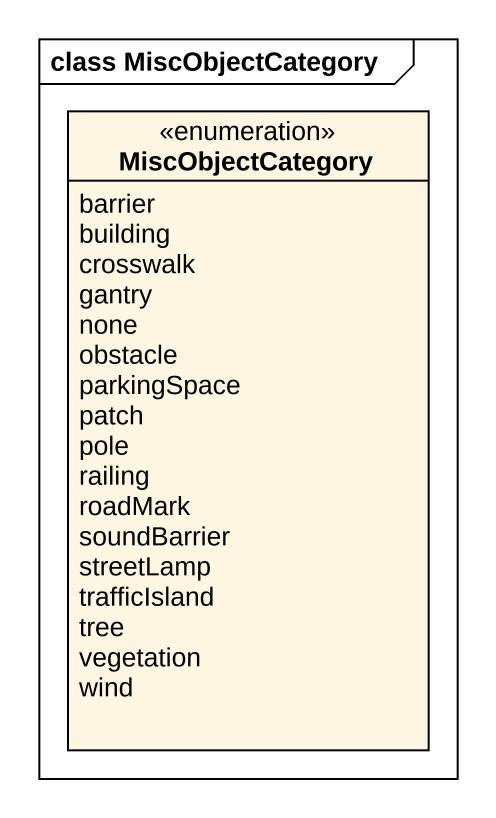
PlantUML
@startuml
mainframe class MiscObjectCategory
hide circle
hide empty members
enum MiscObjectCategory {
  barrier
  building
  crosswalk
  gantry
  none
  obstacle
  parkingSpace
  patch
  pole
  railing
  roadMark
  soundBarrier
  streetLamp
  trafficIsland
  tree
  vegetation
  wind
}
@enduml
